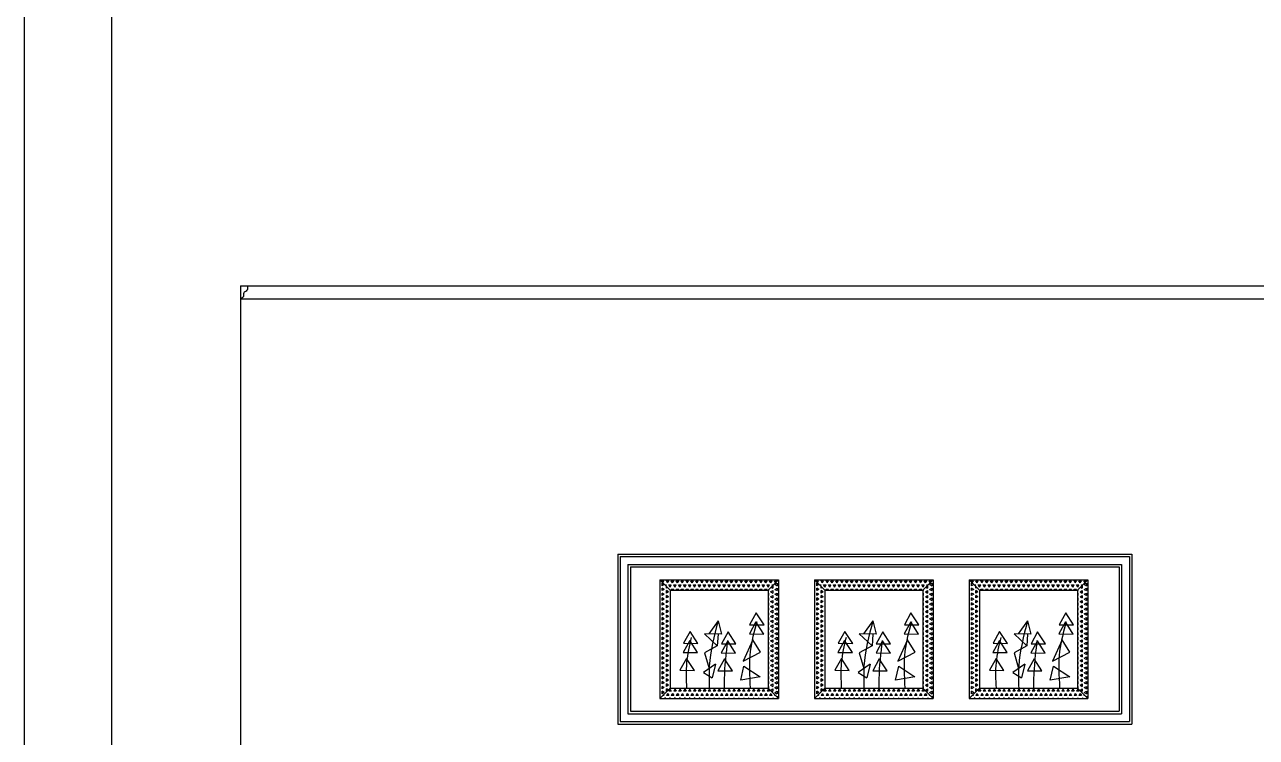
# Model space of a CAD drawing. Header units: inches. Extents: x 11.2 to 54.2, y 16.2 to 41.
# Drawn here: x 33.155 to 37.932, y 18.553 to 21.317 of the extents above; entities that cross this region are included whole.
import ezdxf

# ---------------------------------------------------------------- set-up
doc = ezdxf.new("R2010")
doc.units = ezdxf.units.IN
doc.header["$MEASUREMENT"] = 0
for name, color, linetype in [('02', 2, 'Continuous'), ('1', 1, 'Continuous'), ('8', 8, 'Continuous'), ('kadrbm', 4, 'Continuous')]:
    doc.layers.add(name, color=color, linetype=linetype)

# ---------------------------------------------------------------- blocks, each defined once
blk = doc.blocks.new('kadrbm')
at = {"layer": 'kadrbm', "color": 4}
blk.add_lwpolyline([(0, 0), (0, 24.7972), (21, 24.7972), (21, 0), (0, 0)], close=True, dxfattribs=at)
blk.add_lwpolyline([(20.6631, 0.3257), (20.6631, 24.4603), (0.3369, 24.4603), (0.3369, 0.3257), (20.6631, 0.3257)], dxfattribs=at)

msp = doc.modelspace()

# ---------------------------------------------------------------- hatches: boundary and pattern name
at = {"layer": '8'}
h = msp.add_hatch(dxfattribs=at)
h.set_pattern_fill('TRIANG', color=256, scale=0.002, style=0)
h.set_pattern_definition([(60, (34.381954, -25.507285), (-0.0095249966, 0.016497782), [0.009525, -0.009525]), (120, (34.381954, -25.507285), (-0.0190499966, 2e-09), [0.009525, -0.009525]), (0, (34.377191, -25.499036), (0.009525, 0.01649778), [0.009525, -0.009525])])
h.paths.add_polyline_path([(36.0383, 19.1239), (36.0783, 19.1639), (35.6183, 19.1639), (35.6583, 19.1239)])
h = msp.add_hatch(dxfattribs=at)
h.set_pattern_fill('TRIANG', color=256, scale=0.002, angle=90, style=0)
h.set_pattern_definition([(150, (34.381954, -25.507285), (-0.016497782, -0.0095249966), [0.009525, -0.009525]), (210, (34.381954, -25.507285), (-2e-09, -0.0190499966), [0.009525, -0.009525]), (90, (34.373705, -25.512048), (-0.01649778, 0.009525), [0.009525, -0.009525])])
h.paths.add_polyline_path([(35.6183, 18.7039), (35.6583, 18.7439), (35.6583, 19.1239), (35.6183, 19.1639)])
h = msp.add_hatch(dxfattribs=at)
h.set_pattern_fill('TRIANG', color=256, scale=0.002, angle=270, style=0)
h.set_pattern_definition([(330, (34.381954, -25.507285), (0.016497782, 0.0095249966), [0.009525, -0.009525]), (30, (34.381954, -25.507285), (2e-09, 0.0190499966), [0.009525, -0.009525]), (270, (34.390202, -25.502523), (0.01649778, -0.009525), [0.009525, -0.009525])])
h.paths.add_polyline_path([(36.0383, 18.7439), (36.0783, 18.7039), (36.0783, 19.1639), (36.0383, 19.1239)])
h = msp.add_hatch(dxfattribs=at)
h.set_pattern_fill('TRIANG', color=256, scale=0.002, angle=90, style=0)
h.set_pattern_definition([(150, (34.981954, -25.507285), (-0.016497782, -0.0095249966), [0.009525, -0.009525]), (210, (34.981954, -25.507285), (-2e-09, -0.0190499966), [0.009525, -0.009525]), (90, (34.973705, -25.512048), (-0.01649778, 0.009525), [0.009525, -0.009525])])
h.paths.add_polyline_path([(36.2183, 18.7039), (36.2583, 18.7439), (36.2583, 19.1239), (36.2183, 19.1639)])
h = msp.add_hatch(dxfattribs=at)
h.set_pattern_fill('TRIANG', color=256, scale=0.002, style=0)
h.set_pattern_definition([(60, (34.981954, -25.507285), (-0.0095249966, 0.016497782), [0.009525, -0.009525]), (120, (34.981954, -25.507285), (-0.0190499966, 2e-09), [0.009525, -0.009525]), (0, (34.977191, -25.499036), (0.009525, 0.01649778), [0.009525, -0.009525])])
h.paths.add_polyline_path([(36.6383, 19.1239), (36.6783, 19.1639), (36.2183, 19.1639), (36.2583, 19.1239)])
h = msp.add_hatch(dxfattribs=at)
h.set_pattern_fill('TRIANG', color=256, scale=0.002, angle=270, style=0)
h.set_pattern_definition([(330, (34.981954, -25.507285), (0.016497782, 0.0095249966), [0.009525, -0.009525]), (30, (34.981954, -25.507285), (2e-09, 0.0190499966), [0.009525, -0.009525]), (270, (34.990202, -25.502523), (0.01649778, -0.009525), [0.009525, -0.009525])])
h.paths.add_polyline_path([(36.6383, 18.7439), (36.6783, 18.7039), (36.6783, 19.1639), (36.6383, 19.1239)])
h = msp.add_hatch(dxfattribs=at)
h.set_pattern_fill('TRIANG', color=256, scale=0.002, style=0)
h.set_pattern_definition([(60, (35.581954, -25.507285), (-0.0095249966, 0.016497782), [0.009525, -0.009525]), (120, (35.581954, -25.507285), (-0.0190499966, 2e-09), [0.009525, -0.009525]), (0, (35.577191, -25.499036), (0.009525, 0.01649778), [0.009525, -0.009525])])
h.paths.add_polyline_path([(37.2383, 19.1239), (37.2783, 19.1639), (36.8183, 19.1639), (36.8583, 19.1239)])
h = msp.add_hatch(dxfattribs=at)
h.set_pattern_fill('TRIANG', color=256, scale=0.002, angle=90, style=0)
h.set_pattern_definition([(150, (35.581954, -25.507285), (-0.016497782, -0.0095249966), [0.009525, -0.009525]), (210, (35.581954, -25.507285), (-2e-09, -0.0190499966), [0.009525, -0.009525]), (90, (35.573705, -25.512048), (-0.01649778, 0.009525), [0.009525, -0.009525])])
h.paths.add_polyline_path([(36.8183, 18.7039), (36.8583, 18.7439), (36.8583, 19.1239), (36.8183, 19.1639)])
h = msp.add_hatch(dxfattribs=at)
h.set_pattern_fill('TRIANG', color=256, scale=0.002, angle=270, style=0)
h.set_pattern_definition([(330, (35.581954, -25.507285), (0.016497782, 0.0095249966), [0.009525, -0.009525]), (30, (35.581954, -25.507285), (2e-09, 0.0190499966), [0.009525, -0.009525]), (270, (35.590202, -25.502523), (0.01649778, -0.009525), [0.009525, -0.009525])])
h.paths.add_polyline_path([(37.2383, 18.7439), (37.2783, 18.7039), (37.2783, 19.1639), (37.2383, 19.1239)])
h = msp.add_hatch(dxfattribs=at)
h.set_pattern_fill('TRIANG', color=256, scale=0.002, angle=180, style=0)
h.set_pattern_definition([(240, (34.381954, -25.507285), (0.0095249966, -0.016497782), [0.009525, -0.009525]), (300, (34.381954, -25.507285), (0.0190499966, -2e-09), [0.009525, -0.009525]), (180, (34.386716, -25.515534), (-0.009525, -0.01649778), [0.009525, -0.009525])])
h.paths.add_polyline_path([(36.0783, 18.7039), (36.0383, 18.7439), (35.6583, 18.7439), (35.6183, 18.7039)])
h = msp.add_hatch(dxfattribs=at)
h.set_pattern_fill('TRIANG', color=256, scale=0.002, angle=180, style=0)
h.set_pattern_definition([(240, (34.981954, -25.507285), (0.0095249966, -0.016497782), [0.009525, -0.009525]), (300, (34.981954, -25.507285), (0.0190499966, -2e-09), [0.009525, -0.009525]), (180, (34.986716, -25.515534), (-0.009525, -0.01649778), [0.009525, -0.009525])])
h.paths.add_polyline_path([(36.6783, 18.7039), (36.6383, 18.7439), (36.2583, 18.7439), (36.2183, 18.7039)])
h = msp.add_hatch(dxfattribs=at)
h.set_pattern_fill('TRIANG', color=256, scale=0.002, angle=180, style=0)
h.set_pattern_definition([(240, (35.581954, -25.507285), (0.0095249966, -0.016497782), [0.009525, -0.009525]), (300, (35.581954, -25.507285), (0.0190499966, -2e-09), [0.009525, -0.009525]), (180, (35.586716, -25.515534), (-0.009525, -0.01649778), [0.009525, -0.009525])])
h.paths.add_polyline_path([(37.2783, 18.7039), (37.2383, 18.7439), (36.8583, 18.7439), (36.8183, 18.7039)])

# ---------------------------------------------------------------- linework, layer by layer
at = {"layer": '02'}
for p, q in [((33.9922, 20.3039), (39.0522, 20.3039)), ((33.9922, 20.3039), (33.9922, 17.1039)), ((35.6583, 19.1239), (35.6183, 19.1639)), ((36.0383, 19.1239), (36.0783, 19.1639)), ((36.2583, 19.1239), (36.2183, 19.1639)), ((36.6383, 19.1239), (36.6783, 19.1639)), ((36.8583, 19.1239), (36.8183, 19.1639)), ((37.2383, 19.1239), (37.2783, 19.1639)), ((35.9926, 19.0358), (35.9669, 18.9898)), ((36.0226, 18.9887), (35.9926, 19.0358)), ((36.5926, 19.0358), (36.5669, 18.9898)), ((36.6226, 18.9887), (36.5926, 19.0358)), ((37.1926, 19.0358), (37.1669, 18.9898)), ((37.2226, 18.9887), (37.1926, 19.0358)), ((35.7364, 18.964), (35.7106, 18.918)), ((35.7664, 18.9169), (35.7364, 18.964)), ((35.8446, 19.0048), (35.8082, 18.9541)), ((35.8446, 19.0048), (35.8575, 18.9533)), ((35.9915, 19.0005), (35.9658, 18.9544)), ((35.9669, 18.9898), (36.0226, 18.9887)), ((36.0216, 18.9533), (35.9915, 19.0005)), ((36.3364, 18.964), (36.3106, 18.918)), ((36.3664, 18.9169), (36.3364, 18.964)), ((36.4446, 19.0048), (36.4082, 18.9541)), ((36.4446, 19.0048), (36.4575, 18.9533)), ((36.5915, 19.0005), (36.5658, 18.9544)), ((36.5669, 18.9898), (36.6226, 18.9887)), ((36.6216, 18.9533), (36.5915, 19.0005)), ((36.9364, 18.964), (36.9106, 18.918)), ((36.9664, 18.9169), (36.9364, 18.964)), ((37.0446, 19.0048), (37.0082, 18.9541)), ((37.0446, 19.0048), (37.0575, 18.9533)), ((37.1915, 19.0005), (37.1658, 18.9544)), ((37.1669, 18.9898), (37.2226, 18.9887)), ((37.2216, 18.9533), (37.1915, 19.0005)), ((35.7353, 18.9287), (35.7095, 18.8826)), ((35.7106, 18.918), (35.7664, 18.9169)), ((35.7653, 18.8816), (35.7353, 18.9287)), ((35.8575, 18.9533), (35.7921, 18.9544)), ((35.7921, 18.9544), (35.8414, 18.9083)), ((35.8447, 18.9535), (35.8414, 18.9083)), ((35.8826, 18.9269), (35.8569, 18.8809)), ((35.8837, 18.9623), (35.858, 18.9162)), ((35.858, 18.9162), (35.9137, 18.9151)), ((35.9126, 18.8798), (35.8826, 18.9269)), ((35.9137, 18.9151), (35.8837, 18.9623)), ((35.9787, 18.931), (35.9414, 18.8488)), ((35.9658, 18.9544), (36.0216, 18.9533)), ((36.0088, 18.8839), (35.9787, 18.931)), ((36.3353, 18.9287), (36.3095, 18.8826)), ((36.3106, 18.918), (36.3664, 18.9169)), ((36.3653, 18.8816), (36.3353, 18.9287)), ((36.3921, 18.9544), (36.4414, 18.9083)), ((36.4575, 18.9533), (36.3921, 18.9544)), ((36.4447, 18.9535), (36.4414, 18.9083)), ((36.4826, 18.9269), (36.4569, 18.8809)), ((36.4837, 18.9623), (36.458, 18.9162)), ((36.458, 18.9162), (36.5137, 18.9151)), ((36.5126, 18.8798), (36.4826, 18.9269)), ((36.5137, 18.9151), (36.4837, 18.9623)), ((36.5787, 18.931), (36.5414, 18.8488)), ((36.5658, 18.9544), (36.6216, 18.9533)), ((36.6088, 18.8839), (36.5787, 18.931)), ((36.9353, 18.9287), (36.9095, 18.8826)), ((36.9106, 18.918), (36.9664, 18.9169)), ((36.9653, 18.8816), (36.9353, 18.9287)), ((37.0575, 18.9533), (36.9921, 18.9544)), ((36.9921, 18.9544), (37.0414, 18.9083)), ((37.0447, 18.9535), (37.0414, 18.9083)), ((37.0826, 18.9269), (37.0569, 18.8809)), ((37.0837, 18.9623), (37.058, 18.9162)), ((37.058, 18.9162), (37.1137, 18.9151)), ((37.1126, 18.8798), (37.0826, 18.9269)), ((37.1137, 18.9151), (37.0837, 18.9623)), ((37.1787, 18.931), (37.1414, 18.8488)), ((37.1658, 18.9544), (37.2216, 18.9533)), ((37.2088, 18.8839), (37.1787, 18.931)), ((35.7095, 18.8826), (35.7653, 18.8816)), ((35.8414, 18.9083), (35.7921, 18.8805)), ((35.7921, 18.8805), (35.8098, 18.8198)), ((35.8569, 18.8809), (35.9126, 18.8798)), ((35.9414, 18.8488), (36.0088, 18.8839)), ((36.3095, 18.8826), (36.3653, 18.8816)), ((36.4414, 18.9083), (36.3921, 18.8805)), ((36.3921, 18.8805), (36.4098, 18.8198)), ((36.4569, 18.8809), (36.5126, 18.8798)), ((36.5414, 18.8488), (36.6088, 18.8839)), ((36.9095, 18.8826), (36.9653, 18.8816)), ((37.0414, 18.9083), (36.9921, 18.8805)), ((36.9921, 18.8805), (37.0098, 18.8198)), ((37.0569, 18.8809), (37.1126, 18.8798)), ((37.1414, 18.8488), (37.2088, 18.8839)), ((35.7225, 18.8593), (35.6967, 18.8132)), ((35.7525, 18.8121), (35.7225, 18.8593)), ((35.8339, 18.8366), (35.7878, 18.8044)), ((35.8339, 18.8366), (35.8217, 18.7836)), ((35.8698, 18.8575), (35.8441, 18.8114)), ((35.8998, 18.8104), (35.8698, 18.8575)), ((35.9324, 18.7743), (35.9448, 18.8296)), ((35.9448, 18.8296), (36.0081, 18.7879)), ((36.3225, 18.8593), (36.2967, 18.8132)), ((36.3525, 18.8121), (36.3225, 18.8593)), ((36.4339, 18.8366), (36.3878, 18.8044)), ((36.4339, 18.8366), (36.4217, 18.7836)), ((36.4698, 18.8575), (36.4441, 18.8114)), ((36.4998, 18.8104), (36.4698, 18.8575)), ((36.5324, 18.7743), (36.5448, 18.8296)), ((36.5448, 18.8296), (36.6081, 18.7879)), ((36.9225, 18.8593), (36.8967, 18.8132)), ((36.9525, 18.8121), (36.9225, 18.8593)), ((37.0339, 18.8366), (36.9878, 18.8044)), ((37.0339, 18.8366), (37.0217, 18.7836)), ((37.0698, 18.8575), (37.0441, 18.8114)), ((37.0998, 18.8104), (37.0698, 18.8575)), ((37.1324, 18.7743), (37.1448, 18.8296)), ((37.1448, 18.8296), (37.2081, 18.7879)), ((35.6967, 18.8132), (35.7525, 18.8121)), ((35.7878, 18.8044), (35.8217, 18.7836)), ((35.8441, 18.8114), (35.8998, 18.8104)), ((36.0081, 18.7879), (35.9324, 18.7743)), ((36.2967, 18.8132), (36.3525, 18.8121)), ((36.3878, 18.8044), (36.4217, 18.7836)), ((36.4441, 18.8114), (36.4998, 18.8104)), ((36.6081, 18.7879), (36.5324, 18.7743)), ((36.8967, 18.8132), (36.9525, 18.8121)), ((36.9878, 18.8044), (37.0217, 18.7836)), ((37.0441, 18.8114), (37.0998, 18.8104)), ((37.2081, 18.7879), (37.1324, 18.7743)), ((35.6583, 18.7439), (35.6183, 18.7039)), ((36.0383, 18.7439), (36.0783, 18.7039)), ((36.2583, 18.7439), (36.2183, 18.7039)), ((36.6383, 18.7439), (36.6783, 18.7039)), ((36.8583, 18.7439), (36.8183, 18.7039)), ((37.2383, 18.7439), (37.2783, 18.7039))]:
    msp.add_line(p, q, dxfattribs=at)
for points in [[(35.8446, 19.0048), (35.8103, 18.8291), (35.8103, 18.7439)], [(35.9947, 19.0015), (35.969, 18.8869), (35.969, 18.7439)], [(36.4446, 19.0048), (36.4103, 18.8291), (36.4103, 18.7439)], [(36.5947, 19.0015), (36.569, 18.8869), (36.569, 18.7439)], [(37.0446, 19.0048), (37.0103, 18.8291), (37.0103, 18.7439)], [(37.1947, 19.0015), (37.169, 18.8869), (37.169, 18.7439)], [(35.7406, 18.9405), (35.7224, 18.843), (35.7224, 18.7439)], [(35.8811, 18.9287), (35.8682, 18.7798), (35.8682, 18.7439)], [(36.3406, 18.9405), (36.3224, 18.843), (36.3224, 18.7439)], [(36.4811, 18.9287), (36.4682, 18.7798), (36.4682, 18.7439)], [(36.9406, 18.9405), (36.9224, 18.843), (36.9224, 18.7439)], [(37.0811, 18.9287), (37.0682, 18.7798), (37.0682, 18.7439)]]:
    msp.add_spline(points, degree=3, dxfattribs=at)
at = {"layer": '1'}
for p, q in [((33.9922, 20.2539), (39.0522, 20.2539)), ((35.4551, 19.2639), (37.4493, 19.2639)), ((35.4551, 19.2639), (35.4551, 18.6039)), ((35.4651, 19.2539), (37.4393, 19.2539)), ((35.4651, 19.2539), (35.4651, 18.6139)), ((37.4393, 19.2539), (37.4393, 18.6139)), ((37.4493, 19.2639), (37.4493, 18.6039)), ((35.4951, 19.2239), (37.4093, 19.2239)), ((35.4951, 19.2239), (35.4951, 18.6439)), ((35.5051, 19.2139), (37.3993, 19.2139)), ((35.5051, 19.2139), (35.5051, 18.6539)), ((37.3993, 19.2139), (37.3993, 18.6539)), ((37.4093, 19.2239), (37.4093, 18.6439)), ((35.6183, 19.1639), (36.0783, 19.1639)), ((35.6183, 19.1639), (35.6183, 18.7039)), ((36.0783, 19.1639), (36.0783, 18.7039)), ((36.2183, 19.1639), (36.2183, 18.7039)), ((36.2183, 19.1639), (36.6783, 19.1639)), ((36.6783, 19.1639), (36.6783, 18.7039)), ((36.8183, 19.1639), (37.2783, 19.1639)), ((36.8183, 19.1639), (36.8183, 18.7039)), ((37.2783, 19.1639), (37.2783, 18.7039)), ((35.6583, 19.1239), (36.0383, 19.1239)), ((35.6583, 19.1239), (35.6583, 18.7439)), ((36.0383, 19.1239), (36.0383, 18.7439)), ((36.2583, 19.1239), (36.2583, 18.7439)), ((36.2583, 19.1239), (36.6383, 19.1239)), ((36.6383, 19.1239), (36.6383, 18.7439)), ((36.8583, 19.1239), (37.2383, 19.1239)), ((36.8583, 19.1239), (36.8583, 18.7439)), ((37.2383, 19.1239), (37.2383, 18.7439)), ((35.6583, 18.7439), (36.0383, 18.7439)), ((36.2583, 18.7439), (36.6383, 18.7439)), ((36.8583, 18.7439), (37.2383, 18.7439)), ((35.6183, 18.7039), (36.0783, 18.7039)), ((36.2183, 18.7039), (36.6783, 18.7039)), ((36.8183, 18.7039), (37.2783, 18.7039)), ((35.4951, 18.6439), (37.4093, 18.6439)), ((35.5051, 18.6539), (37.3993, 18.6539)), ((35.4551, 18.6039), (37.4493, 18.6039)), ((35.4651, 18.6139), (37.4393, 18.6139))]:
    msp.add_line(p, q, dxfattribs=at)
msp.add_spline([(34.0187, 20.304), (34.0195, 20.2907), (34.014, 20.2839), (34.0053, 20.2771), (34.004, 20.2627), (33.9922, 20.2539)], degree=3, dxfattribs=at)

# ---------------------------------------------------------------- block references
at = {"layer": 'kadrbm'}
msp.add_blockref('kadrbm', (33.1553, 16.2093), dxfattribs=at)

doc.saveas('drawing.dxf')
